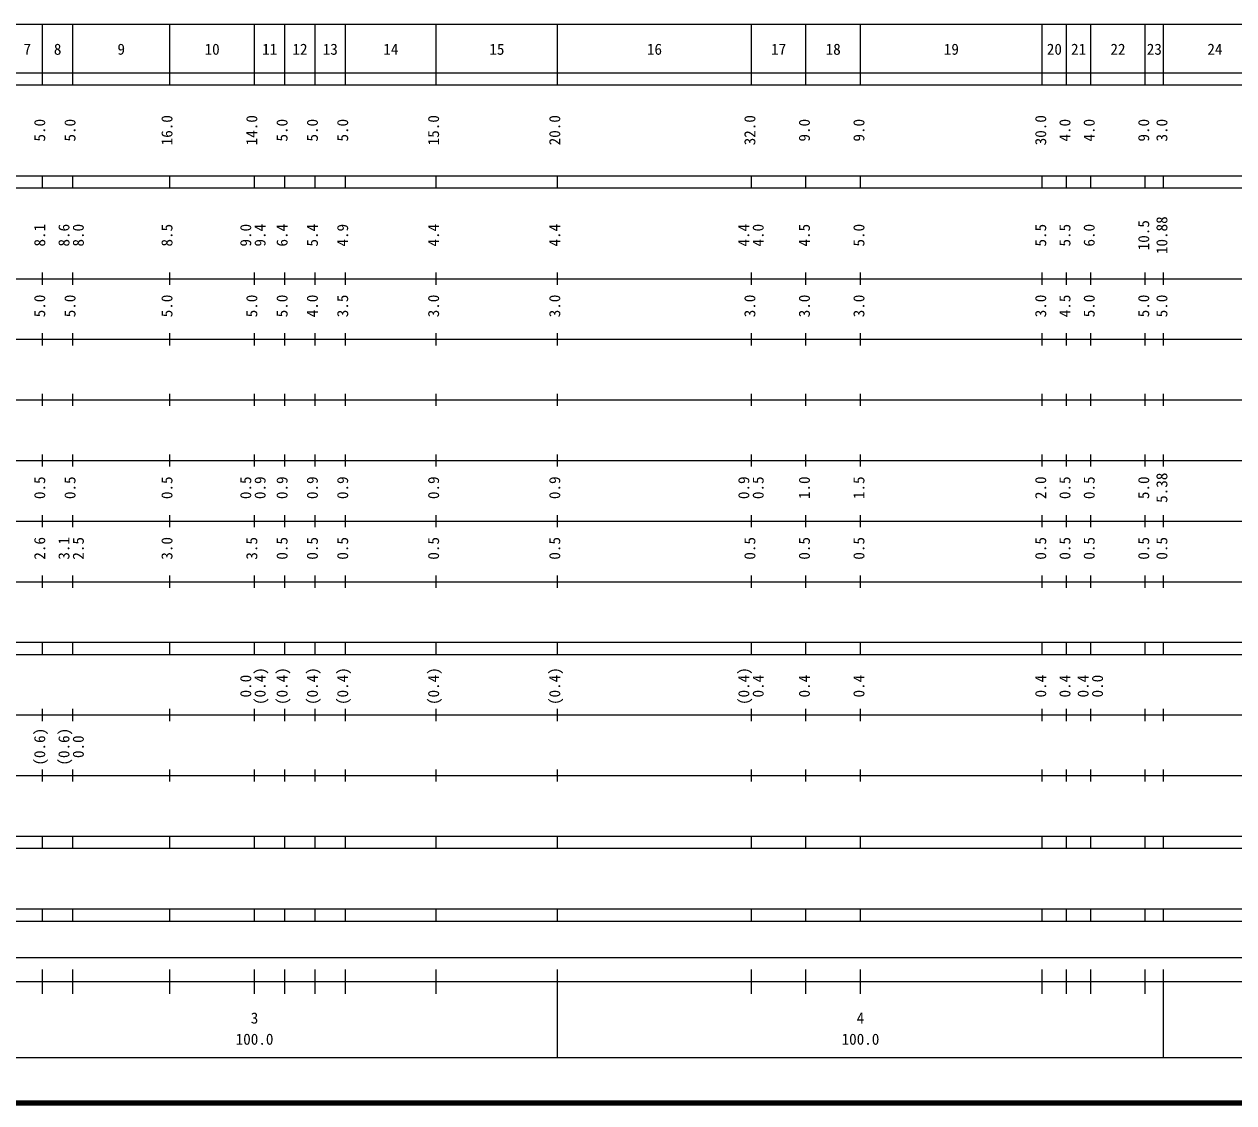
# Model space of a CAD drawing. Units: millimetres, scale not verified. Extents: x 40000 to 680000, y 20000 to 380000.
# Drawn here: x 279984 to 479616, y 20000 to 198000 of the extents above; entities that cross this region are included whole.
import ezdxf
from ezdxf.enums import TextEntityAlignment as Align

# ---------------------------------------------------------------- set-up
doc = ezdxf.new("R2010")
doc.units = ezdxf.units.MM
doc.header["$LTSCALE"] = 1000
doc.layers.add('M-TTL', color=2, linetype='Continuous', lineweight=140)
doc.layers.add('M-TTL-BAND', color=7, linetype='Continuous', lineweight=25)
doc.styles.add('ＭＳ ゴシック', font='')
doc.styles.get('ＭＳ ゴシック').set_extended_font_data('MS Gothic')

msp = doc.modelspace()

# ---------------------------------------------------------------- linework, layer by layer
at = {"layer": 'M-TTL'}
msp.add_line((40000, 20000), (680000, 20000), dxfattribs=at)
at = {"layer": 'M-TTL-BAND'}
for p, q in [((68000, 198000), (579000, 198000)), ((283000, 188000), (283000, 198000)), ((288000, 188000), (288000, 198000)), ((304000, 188000), (304000, 198000)), ((318000, 188000), (318000, 198000)), ((323000, 188000), (323000, 198000)), ((328000, 188000), (328000, 198000)), ((333000, 188000), (333000, 198000)), ((348000, 188000), (348000, 198000)), ((368000, 188000), (368000, 198000)), ((400000, 188000), (400000, 198000)), ((409000, 188000), (409000, 198000)), ((418000, 188000), (418000, 198000)), ((448000, 188000), (448000, 198000)), ((452000, 188000), (452000, 198000)), ((456000, 188000), (456000, 198000)), ((465000, 188000), (465000, 198000)), ((468000, 188000), (468000, 198000)), ((40000, 190000), (579000, 190000)), ((40000, 188000), (579000, 188000)), ((40000, 173000), (579000, 173000)), ((283000, 171000), (283000, 173000)), ((288000, 171000), (288000, 173000)), ((304000, 171000), (304000, 173000)), ((318000, 171000), (318000, 173000)), ((323000, 171000), (323000, 173000)), ((328000, 171000), (328000, 173000)), ((333000, 171000), (333000, 173000)), ((348000, 171000), (348000, 173000)), ((368000, 171000), (368000, 173000)), ((400000, 171000), (400000, 173000)), ((409000, 171000), (409000, 173000)), ((418000, 171000), (418000, 173000)), ((448000, 171000), (448000, 173000)), ((452000, 171000), (452000, 173000)), ((456000, 171000), (456000, 173000)), ((465000, 171000), (465000, 173000)), ((468000, 171000), (468000, 173000)), ((40000, 171000), (579000, 171000)), ((40000, 156000), (579000, 156000)), ((283000, 155000), (283000, 157000)), ((288000, 155000), (288000, 157000)), ((304000, 155000), (304000, 157000)), ((318000, 155000), (318000, 157000)), ((323000, 155000), (323000, 157000)), ((328000, 155000), (328000, 157000)), ((333000, 155000), (333000, 157000)), ((348000, 155000), (348000, 157000)), ((368000, 155000), (368000, 157000)), ((400000, 155000), (400000, 157000)), ((409000, 155000), (409000, 157000)), ((418000, 155000), (418000, 157000)), ((448000, 155000), (448000, 157000)), ((452000, 155000), (452000, 157000)), ((456000, 155000), (456000, 157000)), ((465000, 155000), (465000, 157000)), ((468000, 155000), (468000, 157000)), ((46000, 146000), (579000, 146000)), ((283000, 145000), (283000, 147000)), ((288000, 145000), (288000, 147000)), ((304000, 145000), (304000, 147000)), ((318000, 145000), (318000, 147000)), ((323000, 145000), (323000, 147000)), ((328000, 145000), (328000, 147000)), ((333000, 145000), (333000, 147000)), ((348000, 145000), (348000, 147000)), ((368000, 145000), (368000, 147000)), ((400000, 145000), (400000, 147000)), ((409000, 145000), (409000, 147000)), ((418000, 145000), (418000, 147000)), ((448000, 145000), (448000, 147000)), ((452000, 145000), (452000, 147000)), ((456000, 145000), (456000, 147000)), ((465000, 145000), (465000, 147000)), ((468000, 145000), (468000, 147000)), ((52000, 136000), (579000, 136000)), ((283000, 135000), (283000, 137000)), ((288000, 135000), (288000, 137000)), ((304000, 135000), (304000, 137000)), ((318000, 135000), (318000, 137000)), ((323000, 135000), (323000, 137000)), ((328000, 135000), (328000, 137000)), ((333000, 135000), (333000, 137000)), ((348000, 135000), (348000, 137000)), ((368000, 135000), (368000, 137000)), ((400000, 135000), (400000, 137000)), ((409000, 135000), (409000, 137000)), ((418000, 135000), (418000, 137000)), ((448000, 135000), (448000, 137000)), ((452000, 135000), (452000, 137000)), ((456000, 135000), (456000, 137000)), ((465000, 135000), (465000, 137000)), ((468000, 135000), (468000, 137000)), ((46000, 126000), (579000, 126000)), ((283000, 125000), (283000, 127000)), ((288000, 125000), (288000, 127000)), ((304000, 125000), (304000, 127000)), ((318000, 125000), (318000, 127000)), ((323000, 125000), (323000, 127000)), ((328000, 125000), (328000, 127000)), ((333000, 125000), (333000, 127000)), ((348000, 125000), (348000, 127000)), ((368000, 125000), (368000, 127000)), ((400000, 125000), (400000, 127000)), ((409000, 125000), (409000, 127000)), ((418000, 125000), (418000, 127000)), ((448000, 125000), (448000, 127000)), ((452000, 125000), (452000, 127000)), ((456000, 125000), (456000, 127000)), ((465000, 125000), (465000, 127000)), ((468000, 125000), (468000, 127000)), ((52000, 116000), (579000, 116000)), ((283000, 115000), (283000, 117000)), ((288000, 115000), (288000, 117000)), ((304000, 115000), (304000, 117000)), ((318000, 115000), (318000, 117000)), ((323000, 115000), (323000, 117000)), ((328000, 115000), (328000, 117000)), ((333000, 115000), (333000, 117000)), ((348000, 115000), (348000, 117000)), ((368000, 115000), (368000, 117000)), ((400000, 115000), (400000, 117000)), ((409000, 115000), (409000, 117000)), ((418000, 115000), (418000, 117000)), ((448000, 115000), (448000, 117000)), ((452000, 115000), (452000, 117000)), ((456000, 115000), (456000, 117000)), ((465000, 115000), (465000, 117000)), ((468000, 115000), (468000, 117000)), ((46000, 106000), (579000, 106000)), ((283000, 105000), (283000, 107000)), ((288000, 105000), (288000, 107000)), ((304000, 105000), (304000, 107000)), ((318000, 105000), (318000, 107000)), ((323000, 105000), (323000, 107000)), ((328000, 105000), (328000, 107000)), ((333000, 105000), (333000, 107000)), ((348000, 105000), (348000, 107000)), ((368000, 105000), (368000, 107000)), ((400000, 105000), (400000, 107000)), ((409000, 105000), (409000, 107000)), ((418000, 105000), (418000, 107000)), ((448000, 105000), (448000, 107000)), ((452000, 105000), (452000, 107000)), ((456000, 105000), (456000, 107000)), ((465000, 105000), (465000, 107000)), ((468000, 105000), (468000, 107000)), ((40000, 96000), (579000, 96000)), ((283000, 94000), (283000, 96000)), ((288000, 94000), (288000, 96000)), ((304000, 94000), (304000, 96000)), ((318000, 94000), (318000, 96000)), ((323000, 94000), (323000, 96000)), ((328000, 94000), (328000, 96000)), ((333000, 94000), (333000, 96000)), ((348000, 94000), (348000, 96000)), ((368000, 94000), (368000, 96000)), ((400000, 94000), (400000, 96000)), ((409000, 94000), (409000, 96000)), ((418000, 94000), (418000, 96000)), ((448000, 94000), (448000, 96000)), ((452000, 94000), (452000, 96000)), ((456000, 94000), (456000, 96000)), ((465000, 94000), (465000, 96000)), ((468000, 94000), (468000, 96000)), ((40000, 94000), (579000, 94000)), ((49000, 84000), (579000, 84000)), ((283000, 83000), (283000, 85000)), ((288000, 83000), (288000, 85000)), ((304000, 83000), (304000, 85000)), ((318000, 83000), (318000, 85000)), ((323000, 83000), (323000, 85000)), ((328000, 83000), (328000, 85000)), ((333000, 83000), (333000, 85000)), ((348000, 83000), (348000, 85000)), ((368000, 83000), (368000, 85000)), ((400000, 83000), (400000, 85000)), ((409000, 83000), (409000, 85000)), ((418000, 83000), (418000, 85000)), ((448000, 83000), (448000, 85000)), ((452000, 83000), (452000, 85000)), ((456000, 83000), (456000, 85000)), ((465000, 83000), (465000, 85000)), ((468000, 83000), (468000, 85000)), ((40000, 74000), (579000, 74000)), ((283000, 73000), (283000, 75000)), ((288000, 73000), (288000, 75000)), ((304000, 73000), (304000, 75000)), ((318000, 73000), (318000, 75000)), ((323000, 73000), (323000, 75000)), ((328000, 73000), (328000, 75000)), ((333000, 73000), (333000, 75000)), ((348000, 73000), (348000, 75000)), ((368000, 73000), (368000, 75000)), ((400000, 73000), (400000, 75000)), ((409000, 73000), (409000, 75000)), ((418000, 73000), (418000, 75000)), ((448000, 73000), (448000, 75000)), ((452000, 73000), (452000, 75000)), ((456000, 73000), (456000, 75000)), ((465000, 73000), (465000, 75000)), ((468000, 73000), (468000, 75000)), ((40000, 64000), (579000, 64000)), ((283000, 62000), (283000, 64000)), ((288000, 62000), (288000, 64000)), ((304000, 62000), (304000, 64000)), ((318000, 62000), (318000, 64000)), ((323000, 62000), (323000, 64000)), ((328000, 62000), (328000, 64000)), ((333000, 62000), (333000, 64000)), ((348000, 62000), (348000, 64000)), ((368000, 62000), (368000, 64000)), ((400000, 62000), (400000, 64000)), ((409000, 62000), (409000, 64000)), ((418000, 62000), (418000, 64000)), ((448000, 62000), (448000, 64000)), ((452000, 62000), (452000, 64000)), ((456000, 62000), (456000, 64000)), ((465000, 62000), (465000, 64000)), ((468000, 62000), (468000, 64000)), ((40000, 62000), (579000, 62000)), ((40000, 52000), (579000, 52000)), ((283000, 50000), (283000, 52000)), ((288000, 50000), (288000, 52000)), ((304000, 50000), (304000, 52000)), ((318000, 50000), (318000, 52000)), ((323000, 50000), (323000, 52000)), ((328000, 50000), (328000, 52000)), ((333000, 50000), (333000, 52000)), ((348000, 50000), (348000, 52000)), ((368000, 50000), (368000, 52000)), ((400000, 50000), (400000, 52000)), ((409000, 50000), (409000, 52000)), ((418000, 50000), (418000, 52000)), ((448000, 50000), (448000, 52000)), ((452000, 50000), (452000, 52000)), ((456000, 50000), (456000, 52000)), ((465000, 50000), (465000, 52000)), ((468000, 50000), (468000, 52000)), ((40000, 50000), (579000, 50000)), ((71000, 44000), (565000, 44000)), ((283000, 38000), (283000, 42000)), ((288000, 38000), (288000, 42000)), ((304000, 38000), (304000, 42000)), ((318000, 38000), (318000, 42000)), ((323000, 38000), (323000, 42000)), ((328000, 38000), (328000, 42000)), ((333000, 38000), (333000, 42000)), ((348000, 38000), (348000, 42000)), ((368000, 27500), (368000, 42000)), ((400000, 38000), (400000, 42000)), ((409000, 38000), (409000, 42000)), ((418000, 38000), (418000, 42000)), ((448000, 38000), (448000, 42000)), ((452000, 38000), (452000, 42000)), ((456000, 38000), (456000, 42000)), ((465000, 38000), (465000, 42000)), ((468000, 27500), (468000, 42000)), ((40000, 40000), (579000, 40000)), ((68000, 27500), (579000, 27500))]:
    msp.add_line(p, q, dxfattribs=at)

# ---------------------------------------------------------------- texts
at = {"layer": 'M-TTL-BAND', "style": 'ＭＳ ゴシック'}
for s, p in [('7', (280500, 192405)), ('8', (285500, 192405)), ('9', (296000, 192405)), ('10', (311000, 192405)), ('11', (320500, 192405)), ('12', (325500, 192405)), ('13', (330500, 192405)), ('14', (340500, 192405)), ('15', (358000, 192405)), ('16', (384000, 192405)), ('17', (404500, 192405)), ('18', (413500, 192405)), ('19', (433000, 192405)), ('20', (450000, 192405)), ('21', (454000, 192405)), ('22', (460500, 192405)), ('23', (466500, 192405)), ('24', (476500, 192405)), ('3', (318000, 32523)), ('4', (418000, 32523)), ('100.0', (318000, 29033)), ('100.0', (418000, 29033))]:
    msp.add_text(s, height=1833, dxfattribs=at).set_placement(p, align=Align.BOTTOM_CENTER)
for s, p in [('5.0', (284000, 180500)), ('5.0', (289000, 180500)), ('16.0', (305000, 180500)), ('14.0', (319000, 180500)), ('5.0', (324000, 180500)), ('5.0', (329000, 180500)), ('5.0', (334000, 180500)), ('15.0', (349000, 180500)), ('20.0', (369000, 180500)), ('32.0', (401201, 180500)), ('9.0', (410201, 180500)), ('9.0', (419201, 180500)), ('30.0', (449201, 180500)), ('4.0', (453201, 180500)), ('4.0', (457201, 180500)), ('9.0', (466201, 180500)), ('3.0', (469201, 180500)), ('10.88', (469201, 163174)), ('8.1', (284000, 163174)), ('8.6', (288000, 163174)), ('8.0', (290370, 163174)), ('8.5', (305000, 163174)), ('9.0', (318000, 163174)), ('9.4', (320370, 163174)), ('6.4', (324000, 163174)), ('5.4', (329000, 163174)), ('4.9', (334000, 163174)), ('4.4', (349000, 163174)), ('4.4', (369000, 163174)), ('4.4', (400201, 163174)), ('4.0', (402571, 163174)), ('4.5', (410201, 163174)), ('5.0', (419201, 163174)), ('5.5', (449201, 163174)), ('5.5', (453201, 163174)), ('6.0', (457201, 163174)), ('10.5', (466201, 163174)), ('5.0', (284000, 151500)), ('5.0', (289000, 151500)), ('5.0', (305000, 151500)), ('5.0', (319000, 151500)), ('5.0', (324000, 151500)), ('4.0', (329000, 151500)), ('3.5', (334000, 151500)), ('3.0', (349000, 151500)), ('3.0', (369000, 151500)), ('3.0', (401201, 151500)), ('3.0', (410201, 151500)), ('3.0', (419201, 151500)), ('3.0', (449201, 151500)), ('4.5', (453201, 151500)), ('5.0', (457201, 151500)), ('5.0', (466201, 151500)), ('5.0', (469201, 151500)), ('5.38', (469201, 121500)), ('0.5', (284000, 121500)), ('0.5', (289000, 121500)), ('0.5', (305000, 121500)), ('0.5', (318000, 121500)), ('0.9', (320370, 121500)), ('0.9', (324000, 121500)), ('0.9', (329000, 121500)), ('0.9', (334000, 121500)), ('0.9', (349000, 121500)), ('0.9', (369000, 121500)), ('0.9', (400201, 121500)), ('0.5', (402571, 121500)), ('1.0', (410201, 121500)), ('1.5', (419201, 121500)), ('2.0', (449201, 121500)), ('0.5', (453201, 121500)), ('0.5', (457201, 121500)), ('5.0', (466201, 121500)), ('2.6', (284000, 111500)), ('3.1', (288000, 111500)), ('2.5', (290370, 111500)), ('3.0', (305000, 111500)), ('3.5', (319000, 111500)), ('0.5', (324000, 111500)), ('0.5', (329000, 111500)), ('0.5', (334000, 111500)), ('0.5', (349000, 111500)), ('0.5', (369000, 111500)), ('0.5', (401201, 111500)), ('0.5', (410201, 111500)), ('0.5', (419201, 111500)), ('0.5', (449201, 111500)), ('0.5', (453201, 111500)), ('0.5', (457201, 111500)), ('0.5', (466201, 111500)), ('0.5', (469201, 111500)), ('0.0', (318000, 88764)), ('(0.4)', (320370, 88764)), ('(0.4)', (324000, 88764)), ('(0.4)', (329000, 88764)), ('(0.4)', (334000, 88764)), ('(0.4)', (349000, 88764)), ('(0.4)', (369000, 88764)), ('(0.4)', (400201, 88764)), ('0.4', (402571, 88764)), ('0.4', (410201, 88764)), ('0.4', (419201, 88764)), ('0.4', (449201, 88764)), ('0.4', (453201, 88764)), ('0.4', (456201, 88764)), ('0.0', (458571, 88764)), ('(0.6)', (284000, 78764)), ('(0.6)', (288000, 78764)), ('0.0', (290370, 78764))]:
    msp.add_text(s, height=1833, rotation=90, dxfattribs=at).set_placement(p, align=Align.BOTTOM_CENTER)

doc.saveas('drawing.dxf')
